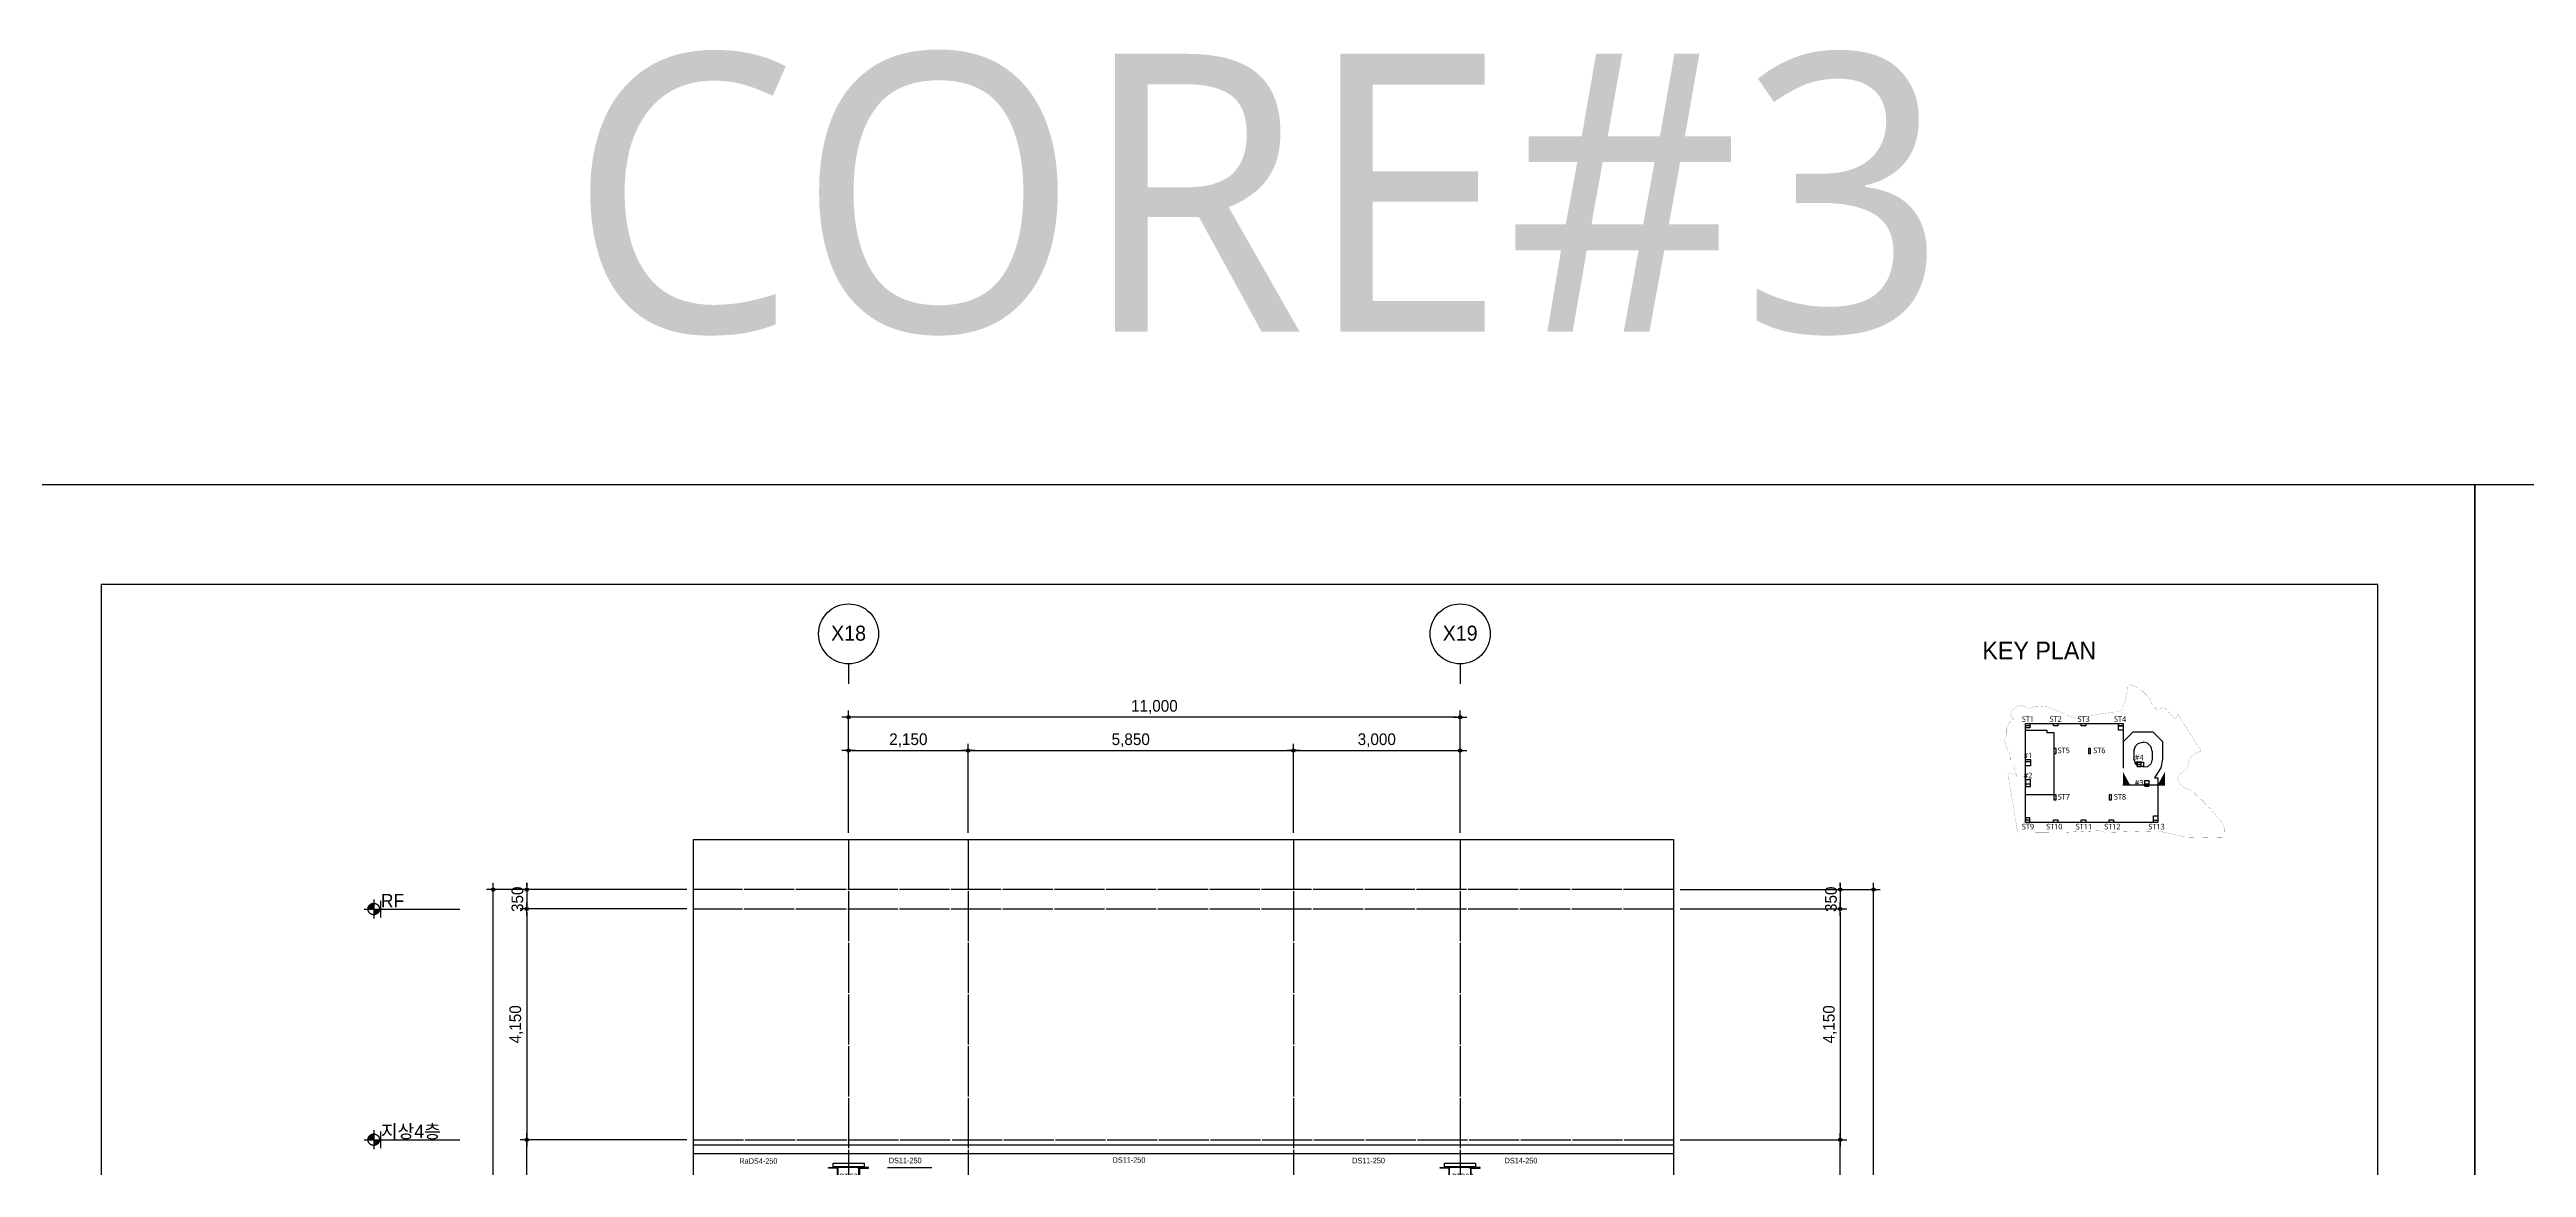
# Model space of a CAD drawing. Header units: millimetres. Extents: x 11948722 to 13111668, y -10771712 to -10232988.
# Drawn here: x 12405439 to 12449989, y -10536448 to -10516336 of the extents above; entities that cross this region are included whole.
import ezdxf
from ezdxf.enums import TextEntityAlignment as Align

# ---------------------------------------------------------------- set-up
doc = ezdxf.new("R2010")
doc.units = ezdxf.units.MM
doc.header["$LTSCALE"] = 150
doc.header["$MEASUREMENT"] = 0
for name, pattern in [('CEN', [6.2, 6, -0.1, 0, -0.1]), ('X_PLAN_1F$0$CEN', [62, 60, -1, 0, -1]), ('Xref-계단단면도$0$CEN', [62, 60, -1, 0, -1]), ('Xref-계단단면도$0$PHANTOM', [2.5, 1.25, -0.25, 0.25, -0.25, 0.25, -0.25])]:
    doc.linetypes.add(name, pattern=pattern)
doc.layers.get('0').update_dxf_attribs({"linetype": 'CONTINUOUS'})
doc.layers.get('Defpoints').update_dxf_attribs({"color": 117, "linetype": 'CONTINUOUS'})
for name, color, linetype in [('0-Besto', 1, 'CONTINUOUS'), ('A-CON', 2, 'CONTINUOUS'), ('A-FIN-4', 9, 'CONTINUOUS'), ('A-중심선', 10, 'CEN'), ('CON-C', 2, 'CONTINUOUS'), ('DIM', 7, 'CONTINUOUS'), ('X_PLAN_1F$0$A-중심선', 1, 'X_PLAN_1F$0$CEN'), ('Xref-계단단면도$0$3 dim0', 7, 'CONTINUOUS'), ('Xref-계단단면도$0$A-TXT-3.0', 3, 'CONTINUOUS'), ('Xref-계단단면도$0$SYM', 7, 'CONTINUOUS'), ('Xref-계단단면도$0$SYM-1', 7, 'CONTINUOUS'), ('Xref-계단단면도$0$SYM-2', 7, 'CONTINUOUS'), ('Xref-계단단면도$0$TE1', 3, 'CONTINUOUS'), ('Xref-계단단면도$0$TEX', 3, 'CONTINUOUS'), ('Xref-계단단면도$0$WALL', 2, 'CONTINUOUS'), ('Xref-계단단면도$0$사업부지', 6, 'CONTINUOUS')]:
    doc.layers.add(name, color=color, linetype=linetype)
doc.styles.add('Xref-계단단면도$0$나눔고딕 Se', font='')
doc.styles.add('Xref-계단단면도$0$돋움', font='')
doc.styles.add('나눔고딕 Se', font='NanumGothic.ttf')
doc.styles.get('Xref-계단단면도$0$나눔고딕 Se').set_extended_font_data('Dotum')
doc.styles.get('Xref-계단단면도$0$돋움').set_extended_font_data('Dotum')
doc.dimstyles.new('Xref-계단단면도$0$A1-100', dxfattribs={"dimtxt": 3, "dimasz": 1, "dimexe": 2, "dimexo": 2, "dimgap": 1, "dimtad": 1, "dimdec": 0, "dimzin": 12, "dimdsep": 46, "dimlunit": 6, "dimtxsty": 'Xref-계단단면도$0$나눔고딕 Se', "dimblk1": 'Xref-계단단면도$0$DIMDOT', "dimblk2": 'Xref-계단단면도$0$DIMDOT', "dimsah": 1, "dimcen": -1, "dimdle": 2, "dimclrd": 256, "dimclre": 256, "dimclrt": 3, "dimadec": 0, "dimazin": 0, "dimtfac": 1, "dimtdec": 0, "dimtix": 1, "dimtmove": 2, "dimatfit": 3, "dimldrblk": 'Xref-계단단면도$0$DIMDOT', "dimfxl": 1, "dimtvp": 1, "dimtolj": 1, "dimtzin": 12, "dimlwd": -1, "dimlwe": -1, "dimarcsym": 0})

# ---------------------------------------------------------------- blocks, each defined once
blk = doc.blocks.new('Xref-계단단면도$0$DIMDOT')
at = {"color": 0}
blk.add_line((-2, 0), (2, 0), dxfattribs=at)
for radius in [0.5, 0.25]:
    blk.add_circle((0, 0), radius, dxfattribs=at)
blk = doc.blocks.new('*D389')
at = {"layer": 'Defpoints', "color": 0, "ltscale": 1200}
for p in [(12413421, -10531448), (12417021, -10531448), (12417021, -10565948)]:
    blk.add_point(p, dxfattribs=at)
at = {"layer": 'Xref-계단단면도$0$3 dim0'}
for p, q in [((12416901, -10531448), (12413301, -10531448)), ((12413421, -10565888), (12413421, -10531508)), ((12416901, -10565948), (12413301, -10565948))]:
    blk.add_line(p, q, dxfattribs=at)
at = {"layer": 'Xref-계단단면도$0$3 dim0', "ltscale": 1200, "xscale": 60, "yscale": 60, "zscale": 60}
for p, rotation in [((12413421, -10531448), 90), ((12413421, -10565948), 270)]:
    blk.add_blockref('Xref-계단단면도$0$DIMDOT', p, dxfattribs=dict(at, rotation=rotation))
at = {"layer": 'Xref-계단단면도$0$3 dim0', "color": 3, "ltscale": 1200, "insert": (12413235, -10548698), "char_height": 210, "attachment_point": 5, "rotation": 90, "style": 'Xref-계단단면도$0$나눔고딕 Se'}
blk.add_mtext('\\A1;34,500', dxfattribs=at)
blk = doc.blocks.new('*D391')
at = {"layer": 'Defpoints', "color": 0, "ltscale": 1200}
for p in [(12417021, -10531798), (12414021, -10535948), (12417021, -10535948)]:
    blk.add_point(p, dxfattribs=at)
at = {"layer": 'Xref-계단단면도$0$3 dim0'}
for p, q in [((12416901, -10531798), (12413901, -10531798)), ((12414021, -10531858), (12414021, -10535888)), ((12416901, -10535948), (12413901, -10535948))]:
    blk.add_line(p, q, dxfattribs=at)
at = {"layer": 'Xref-계단단면도$0$3 dim0', "ltscale": 1200, "xscale": 60, "yscale": 60, "zscale": 60}
for p, rotation in [((12414021, -10531798), 90), ((12414021, -10535948), 270)]:
    blk.add_blockref('Xref-계단단면도$0$DIMDOT', p, dxfattribs=dict(at, rotation=rotation))
at = {"layer": 'Xref-계단단면도$0$3 dim0', "color": 3, "ltscale": 1200, "insert": (12413835, -10533873), "char_height": 210, "attachment_point": 5, "rotation": 90, "style": 'Xref-계단단면도$0$나눔고딕 Se'}
blk.add_mtext('\\A1;4,150', dxfattribs=at)
blk = doc.blocks.new('*D392')
at = {"layer": 'Defpoints', "color": 0, "ltscale": 1200}
for p in [(12414021, -10535948), (12417021, -10535948), (12417021, -10545948)]:
    blk.add_point(p, dxfattribs=at)
at = {"layer": 'Xref-계단단면도$0$3 dim0'}
for p, q in [((12416901, -10535948), (12413901, -10535948)), ((12414021, -10545888), (12414021, -10536008)), ((12416901, -10545948), (12413901, -10545948))]:
    blk.add_line(p, q, dxfattribs=at)
at = {"layer": 'Xref-계단단면도$0$3 dim0', "ltscale": 1200, "xscale": 60, "yscale": 60, "zscale": 60}
for p, rotation in [((12414021, -10535948), 90), ((12414021, -10545948), 270)]:
    blk.add_blockref('Xref-계단단면도$0$DIMDOT', p, dxfattribs=dict(at, rotation=rotation))
at = {"layer": 'Xref-계단단면도$0$3 dim0', "color": 3, "ltscale": 1200, "insert": (12413835, -10540948), "char_height": 210, "attachment_point": 5, "rotation": 90, "style": 'Xref-계단단면도$0$나눔고딕 Se'}
blk.add_mtext('\\A1;10,000', dxfattribs=at)
blk = doc.blocks.new('*D395')
at = {"layer": 'Defpoints', "color": 0, "ltscale": 1200}
for p in [(12434646, -10531798), (12434646, -10535948), (12437646, -10535948)]:
    blk.add_point(p, dxfattribs=at)
at = {"layer": 'Xref-계단단면도$0$3 dim0'}
for p, q in [((12434766, -10531798), (12437766, -10531798)), ((12437646, -10531858), (12437646, -10535888)), ((12434766, -10535948), (12437766, -10535948))]:
    blk.add_line(p, q, dxfattribs=at)
at = {"layer": 'Xref-계단단면도$0$3 dim0', "ltscale": 1200, "xscale": 60, "yscale": 60, "zscale": 60}
for p, rotation in [((12437646, -10531798), 90), ((12437646, -10535948), 270)]:
    blk.add_blockref('Xref-계단단면도$0$DIMDOT', p, dxfattribs=dict(at, rotation=rotation))
at = {"layer": 'Xref-계단단면도$0$3 dim0', "color": 3, "ltscale": 1200, "insert": (12437461, -10533873), "char_height": 210, "attachment_point": 5, "rotation": 90, "style": 'Xref-계단단면도$0$나눔고딕 Se'}
blk.add_mtext('\\A1;4,150', dxfattribs=at)
blk = doc.blocks.new('*D393')
at = {"layer": 'Defpoints', "color": 0, "ltscale": 1200}
for p in [(12419811, -10528348), (12419811, -10530548), (12430811, -10530548)]:
    blk.add_point(p, dxfattribs=at)
at = {"layer": 'Xref-계단단면도$0$3 dim0'}
for p, q in [((12419811, -10530428), (12419811, -10528228)), ((12430751, -10528348), (12419871, -10528348)), ((12430811, -10530428), (12430811, -10528228))]:
    blk.add_line(p, q, dxfattribs=at)
at = {"layer": 'Xref-계단단면도$0$3 dim0', "ltscale": 1200, "xscale": 60, "yscale": 60, "zscale": 60, "rotation": 180}
blk.add_blockref('Xref-계단단면도$0$DIMDOT', (12419811, -10528348), dxfattribs=at)
at = {"layer": 'Xref-계단단면도$0$3 dim0', "ltscale": 1200, "xscale": 60, "yscale": 60, "zscale": 60}
blk.add_blockref('Xref-계단단면도$0$DIMDOT', (12430811, -10528348), dxfattribs=at)
at = {"layer": 'Xref-계단단면도$0$3 dim0', "color": 3, "ltscale": 1200, "insert": (12425311, -10528163), "char_height": 210, "attachment_point": 5, "style": 'Xref-계단단면도$0$나눔고딕 Se'}
blk.add_mtext('\\A1;11,000', dxfattribs=at)
blk = doc.blocks.new('*D394')
at = {"layer": 'Defpoints', "color": 0, "ltscale": 1200}
for p in [(12434646, -10531448), (12438246, -10531448), (12434646, -10565948)]:
    blk.add_point(p, dxfattribs=at)
at = {"layer": 'Xref-계단단면도$0$3 dim0'}
for p, q in [((12434766, -10531448), (12438366, -10531448)), ((12438246, -10565888), (12438246, -10531508)), ((12434766, -10565948), (12438366, -10565948))]:
    blk.add_line(p, q, dxfattribs=at)
at = {"layer": 'Xref-계단단면도$0$3 dim0', "ltscale": 1200, "xscale": 60, "yscale": 60, "zscale": 60}
for p, rotation in [((12438246, -10531448), 90), ((12438246, -10565948), 270)]:
    blk.add_blockref('Xref-계단단면도$0$DIMDOT', p, dxfattribs=dict(at, rotation=rotation))
at = {"layer": 'Xref-계단단면도$0$3 dim0', "color": 3, "ltscale": 1200, "insert": (12438061, -10548698), "char_height": 210, "attachment_point": 5, "rotation": 90, "style": 'Xref-계단단면도$0$나눔고딕 Se'}
blk.add_mtext('\\A1;34,500', dxfattribs=at)
blk = doc.blocks.new('*D396')
at = {"layer": 'Defpoints', "color": 0, "ltscale": 1200}
for p in [(12434646, -10535948), (12437646, -10535948), (12434646, -10545948)]:
    blk.add_point(p, dxfattribs=at)
at = {"layer": 'Xref-계단단면도$0$3 dim0'}
for p, q in [((12434766, -10535948), (12437766, -10535948)), ((12437646, -10545888), (12437646, -10536008)), ((12434766, -10545948), (12437766, -10545948))]:
    blk.add_line(p, q, dxfattribs=at)
at = {"layer": 'Xref-계단단면도$0$3 dim0', "ltscale": 1200, "xscale": 60, "yscale": 60, "zscale": 60}
for p, rotation in [((12437646, -10535948), 90), ((12437646, -10545948), 270)]:
    blk.add_blockref('Xref-계단단면도$0$DIMDOT', p, dxfattribs=dict(at, rotation=rotation))
at = {"layer": 'Xref-계단단면도$0$3 dim0', "color": 3, "ltscale": 1200, "insert": (12437461, -10540948), "char_height": 210, "attachment_point": 5, "rotation": 90, "style": 'Xref-계단단면도$0$나눔고딕 Se'}
blk.add_mtext('\\A1;10,000', dxfattribs=at)
blk = doc.blocks.new('*D364')
at = {"layer": 'Defpoints', "color": 0, "ltscale": 1200}
for p in [(12421961, -10528948), (12419811, -10530548), (12421961, -10530548)]:
    blk.add_point(p, dxfattribs=at)
at = {"layer": 'Xref-계단단면도$0$3 dim0'}
for p, q in [((12419811, -10530428), (12419811, -10528828)), ((12421961, -10530428), (12421961, -10528828)), ((12419871, -10528948), (12421901, -10528948))]:
    blk.add_line(p, q, dxfattribs=at)
at = {"layer": 'Xref-계단단면도$0$3 dim0', "ltscale": 1200, "xscale": 60, "yscale": 60, "zscale": 60, "rotation": 180}
blk.add_blockref('Xref-계단단면도$0$DIMDOT', (12419811, -10528948), dxfattribs=at)
at = {"layer": 'Xref-계단단면도$0$3 dim0', "ltscale": 1200, "xscale": 60, "yscale": 60, "zscale": 60}
blk.add_blockref('Xref-계단단면도$0$DIMDOT', (12421961, -10528948), dxfattribs=at)
at = {"layer": 'Xref-계단단면도$0$3 dim0', "color": 3, "ltscale": 1200, "insert": (12420886, -10528763), "char_height": 210, "attachment_point": 5, "style": 'Xref-계단단면도$0$나눔고딕 Se'}
blk.add_mtext('\\A1;2,150', dxfattribs=at)
blk = doc.blocks.new('*D365')
at = {"layer": 'Defpoints', "color": 0, "ltscale": 1200}
for p in [(12427811, -10528948), (12421961, -10530548), (12427811, -10530548)]:
    blk.add_point(p, dxfattribs=at)
at = {"layer": 'Xref-계단단면도$0$3 dim0'}
for p, q in [((12421961, -10530428), (12421961, -10528828)), ((12427811, -10530428), (12427811, -10528828)), ((12422021, -10528948), (12427751, -10528948))]:
    blk.add_line(p, q, dxfattribs=at)
at = {"layer": 'Xref-계단단면도$0$3 dim0', "ltscale": 1200, "xscale": 60, "yscale": 60, "zscale": 60, "rotation": 180}
blk.add_blockref('Xref-계단단면도$0$DIMDOT', (12421961, -10528948), dxfattribs=at)
at = {"layer": 'Xref-계단단면도$0$3 dim0', "ltscale": 1200, "xscale": 60, "yscale": 60, "zscale": 60}
blk.add_blockref('Xref-계단단면도$0$DIMDOT', (12427811, -10528948), dxfattribs=at)
at = {"layer": 'Xref-계단단면도$0$3 dim0', "color": 3, "ltscale": 1200, "insert": (12424886, -10528763), "char_height": 210, "attachment_point": 5, "style": 'Xref-계단단면도$0$나눔고딕 Se'}
blk.add_mtext('\\A1;5,850', dxfattribs=at)
blk = doc.blocks.new('*D366')
at = {"layer": 'Defpoints', "color": 0, "ltscale": 1200}
for p in [(12417021, -10531448), (12414021, -10531798), (12417021, -10531798)]:
    blk.add_point(p, dxfattribs=at)
at = {"layer": 'Xref-계단단면도$0$3 dim0'}
for p, q in [((12416901, -10531448), (12413901, -10531448)), ((12414021, -10531388), (12414021, -10531328)), ((12414021, -10531448), (12414021, -10531798)), ((12416901, -10531798), (12413901, -10531798)), ((12414021, -10531858), (12414021, -10531918))]:
    blk.add_line(p, q, dxfattribs=at)
at = {"layer": 'Xref-계단단면도$0$3 dim0', "ltscale": 1200, "xscale": 60, "yscale": 60, "zscale": 60}
for p, rotation in [((12414021, -10531448), 270), ((12414021, -10531798), 90)]:
    blk.add_blockref('Xref-계단단면도$0$DIMDOT', p, dxfattribs=dict(at, rotation=rotation))
at = {"layer": 'Xref-계단단면도$0$3 dim0', "color": 3, "ltscale": 1200, "insert": (12413855, -10531623), "char_height": 210, "attachment_point": 5, "rotation": 90, "style": 'Xref-계단단면도$0$나눔고딕 Se'}
blk.add_mtext('\\A1;350', dxfattribs=at)
blk = doc.blocks.new('*D369')
at = {"layer": 'Defpoints', "color": 0, "ltscale": 1200}
for p in [(12434646, -10531448), (12434646, -10531798), (12437646, -10531798)]:
    blk.add_point(p, dxfattribs=at)
at = {"layer": 'Xref-계단단면도$0$3 dim0'}
for p, q in [((12434766, -10531448), (12437766, -10531448)), ((12437646, -10531388), (12437646, -10531328)), ((12437646, -10531448), (12437646, -10531798)), ((12434766, -10531798), (12437766, -10531798)), ((12437646, -10531858), (12437646, -10531918))]:
    blk.add_line(p, q, dxfattribs=at)
at = {"layer": 'Xref-계단단면도$0$3 dim0', "ltscale": 1200, "xscale": 60, "yscale": 60, "zscale": 60}
for p, rotation in [((12437646, -10531448), 270), ((12437646, -10531798), 90)]:
    blk.add_blockref('Xref-계단단면도$0$DIMDOT', p, dxfattribs=dict(at, rotation=rotation))
at = {"layer": 'Xref-계단단면도$0$3 dim0', "color": 3, "ltscale": 1200, "insert": (12437481, -10531623), "char_height": 210, "attachment_point": 5, "rotation": 90, "style": 'Xref-계단단면도$0$나눔고딕 Se'}
blk.add_mtext('\\A1;350', dxfattribs=at)
blk = doc.blocks.new('zw$E319')
at = {"layer": 'Xref-계단단면도$0$TEX', "linetype": 'ByBlock'}
blk.add_line((237, 0), (-518, 0), dxfattribs=at)
for points in [[(-518, 0), (-518, 243), (-386, 0)], [(237, 0), (237, 243), (105, 0)]]:
    blk.add_solid(points, dxfattribs=at)
blk = doc.blocks.new('*D399')
at = {"layer": 'Defpoints', "color": 0, "ltscale": 1200}
for p in [(12430811, -10528948), (12427811, -10530548), (12430811, -10530548)]:
    blk.add_point(p, dxfattribs=at)
at = {"layer": 'Xref-계단단면도$0$3 dim0'}
for p, q in [((12427811, -10530428), (12427811, -10528828)), ((12430811, -10530428), (12430811, -10528828)), ((12427871, -10528948), (12430751, -10528948))]:
    blk.add_line(p, q, dxfattribs=at)
at = {"layer": 'Xref-계단단면도$0$3 dim0', "ltscale": 1200, "xscale": 60, "yscale": 60, "zscale": 60, "rotation": 180}
blk.add_blockref('Xref-계단단면도$0$DIMDOT', (12427811, -10528948), dxfattribs=at)
at = {"layer": 'Xref-계단단면도$0$3 dim0', "ltscale": 1200, "xscale": 60, "yscale": 60, "zscale": 60}
blk.add_blockref('Xref-계단단면도$0$DIMDOT', (12430811, -10528948), dxfattribs=at)
at = {"layer": 'Xref-계단단면도$0$3 dim0', "color": 3, "ltscale": 1200, "insert": (12429311, -10528763), "char_height": 210, "attachment_point": 5, "style": 'Xref-계단단면도$0$나눔고딕 Se'}
blk.add_mtext('\\A1;3,000', dxfattribs=at)
blk = doc.blocks.new('A$C70812429')
at = {"layer": 'Xref-계단단면도$0$WALL', "color": 7}
for p, q in [((289377, -159419), (291069, -153102)), ((291069, -153102), (291569, -152236)), ((291569, -152236), (296194, -147612)), ((296194, -147612), (297060, -147112)), ((297060, -147112), (303377, -145419)), ((303377, -145419), (304377, -145419)), ((310694, -147112), (304377, -145419)), ((310694, -147112), (311560, -147612)), ((316184, -152236), (311560, -147612)), ((316184, -152236), (316684, -153102)), ((318377, -159419), (316684, -153102)), ((289377, -159419), (289377, -171419)), ((289377, -172419), (289377, -171419)), ((289377, -172419), (291091, -178724)), ((291591, -179590), (291091, -178724)), ((291591, -179590), (292103, -180099)), ((292700, -177089), (292700, -179851)), ((294457, -177089), (292700, -177089)), ((304357, -183889), (304357, -185119)), ((310672, -184689), (304377, -185119)), ((311538, -184189), (310672, -184689)), ((316162, -179590), (311538, -184189)), ((316662, -178724), (316162, -179590)), ((318377, -172419), (316662, -178724)), ((318377, -159419), (318377, -160419)), ((318377, -160419), (318377, -171419)), ((318377, -171419), (318377, -172419))]:
    blk.add_line(p, q, dxfattribs=at)
for points in [[(124627, -122919), (117477, -122919), (117477, -115719), (124627, -115719)], [(124627, -119519), (117477, -119519), (117477, -115719), (124627, -115719)], [(168977, -119669), (162077, -119669), (162077, -115719), (168977, -115719)], [(212977, -119669), (206077, -119669), (206077, -115719), (212977, -115719)], [(272277, -119669), (265127, -119669), (265127, -115719), (272277, -115719)], [(162477, -228719), (117477, -228719), (117477, -126519), (151477, -126519), (151477, -130019), (162477, -130069)], [(162477, -155200), (162477, -163200), (166127, -163200), (166127, -155200)], [(217224, -155200), (217224, -163200), (220874, -163200), (220874, -155200)], [(265127, -119669), (272277, -119669), (272277, -126419), (265127, -126419)], [(125477, -183119), (117477, -183119), (117477, -172719), (125477, -172719)], [(125477, -176369), (117477, -176369), (117477, -172719), (125477, -172719)], [(304377, -183889), (294477, -183889), (294477, -177089), (304377, -177089)], [(300827, -177089), (294477, -177089), (294477, -183889), (300827, -183889)], [(300827, -180639), (294477, -180639), (294477, -183889), (300827, -183889)], [(125477, -205119), (117477, -205119), (117477, -215519), (125477, -215519)], [(125477, -211869), (117477, -211869), (117477, -215519), (125477, -215519)], [(162477, -228719), (162477, -236719), (166127, -236719), (166127, -228719)], [(250077, -228719), (250077, -236719), (253727, -236719), (253727, -228719)], [(313027, -215319), (306877, -215319), (306877, -206019), (313027, -206019)], [(313027, -212069), (306877, -212069), (306877, -215319), (313027, -215319)], [(124627, -265219), (117477, -265219), (117477, -272519), (124627, -272519)], [(124627, -268719), (117477, -268719), (117477, -272519), (124627, -272519)], [(162077, -268569), (168977, -268569), (168977, -272519), (162077, -272519)], [(206077, -268569), (212977, -268569), (212977, -272519), (206077, -272519)], [(250077, -268569), (256977, -268569), (256977, -272519), (250077, -272519)], [(320127, -261969), (327277, -261969), (327277, -272519), (320127, -272519)], [(320127, -268719), (327277, -268719), (327277, -272519), (320127, -272519)]]:
    blk.add_lwpolyline(points, close=True, dxfattribs=at)
blk.add_lwpolyline([(327277, -272519), (117477, -272519), (117477, -115719), (272277, -115719), (272277, -186219), (273077, -186219), (273077, -144295), (288252, -129119), (319501, -129119), (334677, -144295), (334677, -172496), (331727, -185965), (321692, -201994), (327277, -201994), (327277, -272519)], dxfattribs=at)
blk.add_arc((292350, -179851), 350, 225.155035, 0, dxfattribs=at)
at = {"layer": 'Xref-계단단면도$0$사업부지', "color": 1, "linetype": 'Xref-계단단면도$0$PHANTOM', "const_width": 189, "flags": 128}
blk.add_lwpolyline([(97778, -182562), (94159, -179240), (94762, -165477), (92418, -162912), (88764, -156063), (85967, -149695), (84751, -143756), (86069, -137823), (88188, -132949), (88235, -124327), (91497, -115888), (98026, -108642), (98784, -107396), (95194, -104952), (93053, -100732), (95975, -96700), (100526, -90421), (111288, -86481), (123099, -92574), (134051, -88243), (151282, -89467), (169234, -96476), (179910, -100643), (187103, -104288), (197773, -108293), (225036, -103011), (239918, -100023), (258939, -97967), (270281, -95108), (271992, -88091), (274658, -83053), (276202, -76809), (276867, -71625), (279724, -60353), (279301, -53218), (288605, -56251), (294513, -59227), (298230, -62774), (302460, -64226), (312409, -73953), (315098, -78534), (318547, -86957), (327224, -95061), (332642, -91564), (336541, -89047), (346711, -100125), (352007, -106284), (353979, -108578), (359555, -101928), (374892, -126588), (390086, -150565), (395380, -159014), (387488, -162906), (379505, -168671), (376096, -176979), (375041, -183641), (373297, -186875), (361715, -196579), (358701, -203210), (360939, -209038), (365022, -214834), (370252, -218059), (380720, -221942), (396324, -236773), (400613, -240850), (407234, -248027), (414278, -255665), (429731, -273646), (433256, -283950), (432893, -297063), (371368, -295615), (327193, -285905), (308632, -286424), (243708, -288288), (234006, -285635), (179591, -288111), (105280, -288771), (91225, -203609), (91599, -199622), (89663, -195448), (94651, -194696), (94653, -194696), (94653, -194696), (94655, -194696), (100506, -196721), (103538, -199201), (98880, -181445), (97778, -182562), (94159, -179240)], close=True, dxfattribs=at)
at = {"layer": 'Defpoints', "style": '나눔고딕 Se'}
for s, p in [('ST1', (121603, -113213)), ('ST2', (165552, -113213)), ('ST3', (209789, -113213)), ('ST4', (267472, -113213)), ('ST5', (178387, -162807)), ('ST6', (234705, -162807)), ('#1', (121603, -170655)), ('#2', (121603, -202516)), ('#4', (297539, -174248)), ('ST7', (178387, -236297)), ('ST8', (267286, -236297)), ('#3', (297539, -214144)), ('ST9', (121603, -283507)), ('ST10', (163364, -283507)), ('ST11', (210218, -283507)), ('ST12', (255180, -283507)), ('ST13', (325089, -283507))]:
    blk.add_text(s, height=8800.7, dxfattribs=at).set_placement(p, align=Align.CENTER)
blk = doc.blocks.new('A$C652F490E')
at = {"layer": '0-Besto', "color": 2}
for p, q in [((-359, -10), (-359, 0)), ((-190, -890), (-190, 0)), ((190, -890), (190, 0)), ((359, -10), (359, 0)), ((-200, -10), (-359, -10)), ((-200, -900), (-200, -10)), ((200, -900), (200, -10)), ((200, -10), (359, -10)), ((-190, -890), (190, -890)), ((-200, -900), (200, -900))]:
    blk.add_line(p, q, dxfattribs=at)
at = {"layer": '0-Besto'}
for p, q in [((-359, 0), (-188, 0)), ((-159, 0), (-279, 0)), ((159, 0), (279, 0)), ((359, 0), (188, 0))]:
    blk.add_line(p, q, dxfattribs=at)
at = {"layer": 'DIM', "color": 2}
for p, q in [((-279, 0), (-279, 80)), ((-279, 80), (279, 80)), ((279, 10), (-279, 10)), ((279, 0), (-279, 0)), ((279, 80), (279, 0))]:
    blk.add_line(p, q, dxfattribs=at)
at = {"layer": 'Defpoints', "style": '나눔고딕 Se'}
for s, height, p in [('BT-900x400x10', 50, (287, -326)), ('BTB22', 100, (242, -162))]:
    blk.add_text(s, height=height, dxfattribs=at).set_placement(p, align=Align.MIDDLE_RIGHT)
blk = doc.blocks.new('A$C62D91658')
at = {"layer": '0-Besto', "color": 2}
for p, q in [((-359, -25), (-359, -10)), ((-200, -25), (-359, -25)), ((-200, -1410), (-200, -25)), ((-185, -1395), (-185, -10)), ((185, -1395), (185, -10)), ((200, -1410), (200, -25)), ((200, -25), (359, -25)), ((359, -25), (359, -10)), ((-200, -1410), (200, -1410)), ((-185, -1395), (185, -1395))]:
    blk.add_line(p, q, dxfattribs=at)
at = {"layer": '0-Besto'}
for p, q in [((-359, -10), (-188, -10)), ((-159, -10), (-279, -10)), ((159, -10), (279, -10)), ((359, -10), (188, -10))]:
    blk.add_line(p, q, dxfattribs=at)
at = {"layer": 'DIM', "color": 2}
for p, q in [((-279, -10), (-279, 70)), ((-279, 70), (279, 70)), ((279, 0), (-279, 0)), ((279, 70), (279, -10)), ((279, -10), (-279, -10))]:
    blk.add_line(p, q, dxfattribs=at)
at = {"layer": 'Defpoints', "style": '나눔고딕 Se'}
for s, height, p in [('BH-1100x400x15', 50, (287, -335)), ('BTG21', 100, (242, -171))]:
    blk.add_text(s, height=height, dxfattribs=at).set_placement(p, align=Align.MIDDLE_RIGHT)

msp = doc.modelspace()

# ---------------------------------------------------------------- hatches: boundary and pattern name
at = {"layer": 'Xref-계단단면도$0$SYM', "linetype": 'Xref-계단단면도$0$CEN'}
h = msp.add_hatch(color=7, dxfattribs=at)
h.paths.add_polyline_path([(12411373.9, -10531798.2), (12411270.7, -10531798.2), (12411270.7, -10531901.4, 0.4142136)])
h.paths.add_polyline_path([(12411270.7, -10531694.9, 0.4142136), (12411167.5, -10531798.2), (12411270.7, -10531798.2)])
h = msp.add_hatch(color=7, dxfattribs=at)
h.paths.add_polyline_path([(12411373.9, -10535948.2), (12411270.7, -10535948.2), (12411270.7, -10536051.4, 0.4142136)])
h.paths.add_polyline_path([(12411270.7, -10535844.9, 0.4142136), (12411167.5, -10535948.2), (12411270.7, -10535948.2)])

# ---------------------------------------------------------------- linework, layer by layer
at = {"layer": 'A-FIN-4'}
msp.add_line((12434646.5, -10536048.2), (12417020.5, -10536048.2), dxfattribs=at)
at = {"layer": 'A-중심선'}
for p, q in [((12419810.5, -10530548.2), (12419810.5, -10579256.2)), ((12421960.5, -10530548.2), (12421960.5, -10579256.2)), ((12427810.5, -10530548.2), (12427810.5, -10579256.2)), ((12430810.5, -10530548.2), (12430810.5, -10579256.2)), ((12434646.5, -10531448.2), (12417020.5, -10531448.2)), ((12434646.5, -10531798.2), (12417020.5, -10531798.2)), ((12417020.5, -10535948.2), (12434646.5, -10535948.2))]:
    msp.add_line(p, q, dxfattribs=at)
at = {"layer": 'CON-C', "ltscale": 1200}
msp.add_line((12417020.5, -10536198.2), (12434646.5, -10536198.2), dxfattribs=at)
at = {"layer": 'Defpoints'}
for p, q in [((12411398.6, -10531948.2), (12411398.6, -10531648.2)), ((12411398.6, -10536098.2), (12411398.6, -10535798.2)), ((12411398.6, -10536098.2), (12411398.6, -10535798.2))]:
    msp.add_line(p, q, dxfattribs=at)
at = {"layer": 'Defpoints', "ltscale": 1200}
for points in [[(12404512.7, -10524159.4), (12449062.7, -10524159.4), (12449062.7, -10587159.4), (12404512.7, -10587159.4)], [(12449062.7, -10524159.4), (12493612.7, -10524159.4), (12493612.7, -10587159.4), (12449062.7, -10587159.4)], [(12406365.7, -10580484.4), (12447315.7, -10580484.4), (12447315.7, -10525959.4), (12406365.7, -10525959.4)], [(12417020.5, -10530548.2), (12434646.5, -10530548.2), (12434646.5, -10579629.2), (12417020.5, -10579629.2)]]:
    msp.add_lwpolyline(points, close=True, dxfattribs=at)
at = {"layer": 'Defpoints', "flags": 128}
msp.add_lwpolyline([(12420510.5, -10536448.2), (12421310.5, -10536448.2)], dxfattribs=at)
at = {"layer": 'Xref-계단단면도$0$SYM', "color": 7, "linetype": 'Xref-계단단면도$0$CEN'}
for p, q in [((12411098.6, -10531798.2), (12411442.7, -10531798.2)), ((12411270.7, -10531626.1), (12411270.7, -10531970.2)), ((12411098.6, -10535948.2), (12411442.7, -10535948.2)), ((12411270.7, -10535776.1), (12411270.7, -10536120.2))]:
    msp.add_line(p, q, dxfattribs=at)
for centre in [(12411270.7, -10531798.2), (12411270.7, -10535948.2)]:
    msp.add_circle(centre, 103.2, dxfattribs=at)
at = {"layer": 'Xref-계단단면도$0$SYM-1', "color": 7}
for p, q in [((12411098.6, -10531798.2), (12412820.5, -10531798.2)), ((12411098.6, -10535948.2), (12412820.5, -10535948.2))]:
    msp.add_line(p, q, dxfattribs=at)
at = {"layer": 'Xref-계단단면도$0$SYM-2'}
for p, q in [((12419810.5, -10527388.2), (12419810.5, -10527748.2)), ((12430810.5, -10527388.2), (12430810.5, -10527748.2))]:
    msp.add_line(p, q, dxfattribs=at)
for centre in [(12419810.5, -10526848.2), (12430810.5, -10526848.2)]:
    msp.add_circle(centre, 540, dxfattribs=at)
at = {"layer": 'Xref-계단단면도$0$사업부지', "color": 1, "linetype": 'Xref-계단단면도$0$PHANTOM', "const_width": 2.14, "flags": 128}
msp.add_lwpolyline([(12440752.3, -10529218.9), (12440711.1, -10529181.1), (12440718, -10529024.8), (12440691.4, -10528995.6), (12440649.8, -10528917.8), (12440618.1, -10528845.4), (12440604.2, -10528777.9), (12440619.2, -10528710.5), (12440643.3, -10528655.1), (12440643.8, -10528557.2), (12440680.9, -10528461.3), (12440755.1, -10528379), (12440763.7, -10528364.8), (12440722.9, -10528337), (12440698.6, -10528289.1), (12440731.8, -10528243.3), (12440783.5, -10528171.9), (12440905.8, -10528127.1), (12441040, -10528196.4), (12441164.4, -10528147.2), (12441360.2, -10528161.1), (12441564.2, -10528240.7), (12441685.5, -10528288.1), (12441767.3, -10528329.5), (12441888.5, -10528375), (12442198.3, -10528315), (12442367.4, -10528281), (12442583.5, -10528257.7), (12442712.4, -10528225.2), (12442731.8, -10528145.4), (12442762.1, -10528088.2), (12442779.7, -10528017.2), (12442787.2, -10527958.3), (12442819.7, -10527830.3), (12442814.9, -10527749.2), (12442920.6, -10527783.7), (12442987.7, -10527817.5), (12443030, -10527857.8), (12443078, -10527874.3), (12443191.1, -10527984.8), (12443221.6, -10528036.8), (12443260.8, -10528132.6), (12443359.4, -10528224.6), (12443421, -10528184.9), (12443465.3, -10528156.3), (12443580.8, -10528282.2), (12443641, -10528352.2), (12443663.4, -10528378.2), (12443726.8, -10528302.7), (12443901.1, -10528582.9), (12444073.7, -10528855.3), (12444133.9, -10528951.3), (12444044.2, -10528995.5), (12443953.5, -10529061.1), (12443914.7, -10529155.5), (12443902.8, -10529231.2), (12443882.9, -10529267.9), (12443751.3, -10529378.2), (12443717.1, -10529453.5), (12443742.5, -10529519.7), (12443788.9, -10529585.6), (12443848.3, -10529622.2), (12443967.3, -10529666.4), (12444144.6, -10529834.9), (12444193.3, -10529881.2), (12444268.6, -10529962.8), (12444348.6, -10530049.5), (12444524.2, -10530253.9), (12444564.2, -10530370.9), (12444560.1, -10530519.9), (12443861, -10530503.5), (12443359.1, -10530393.2), (12443148.2, -10530399.1), (12442410.4, -10530420.2), (12442300.2, -10530390.1), (12441681.9, -10530418.2), (12440837.5, -10530425.7), (12440677.8, -10529458), (12440682.1, -10529412.7), (12440660.1, -10529365.3), (12440716.7, -10529356.8), (12440716.8, -10529356.8), (12440716.8, -10529356.8), (12440716.8, -10529356.8), (12440783.3, -10529379.8), (12440817.7, -10529408), (12440764.8, -10529206.2), (12440752.3, -10529218.9), (12440711.1, -10529181.1)], close=True, dxfattribs=at)

# ---------------------------------------------------------------- block references
at = {"ltscale": 1200}
msp.add_blockref('zw$E319', (12443249.4, -10529571.9), dxfattribs=at)
at = {"layer": 'A-CON', "xscale": 0.01136278695017933, "yscale": 0.01136278695017933, "zscale": 0.01136278695017933}
msp.add_blockref('A$C70812429', (12439641.2, -10527144.5), dxfattribs=at)
at = {"layer": 'X_PLAN_1F$0$A-중심선', "ltscale": 1200}
for name, p in [('A$C62D91658', (12419810.5, -10536438.6)), ('A$C652F490E', (12430810.5, -10536448.2))]:
    msp.add_blockref(name, p, dxfattribs=at)

# ---------------------------------------------------------------- texts
at = {"layer": 'Defpoints', "style": '나눔고딕 Se'}
msp.add_text('CORE#3', height=5000, dxfattribs=at).set_placement((12427171, -10521412.7), align=Align.CENTER)
at = {"layer": 'Defpoints', "style": 'Xref-계단단면도$0$돋움'}
for s, p in [('RaDS4-250', (12417847.2, -10536331.2)), ('DS11-250', (12420534.5, -10536321.9)), ('DS11-250', (12424559.4, -10536313.7)), ('DS11-250', (12428868.8, -10536324.6)), ('DS14-250', (12431610.4, -10536324.6))]:
    msp.add_text(s, height=100, dxfattribs=at).set_placement(p, align=Align.MIDDLE_LEFT)
at = {"layer": 'Xref-계단단면도$0$A-TXT-3.0', "style": 'Xref-계단단면도$0$돋움'}
for s, p in [('RF', (12411398.6, -10531648.2)), ('지상4층', (12411398.6, -10535798.2))]:
    msp.add_text(s, height=240, dxfattribs=at).set_placement(p, align=Align.MIDDLE_LEFT)
at = {"layer": 'Xref-계단단면도$0$SYM-2', "color": 3, "style": 'Xref-계단단면도$0$돋움'}
for s, p in [('X18', (12419810.4, -10526835.7)), ('X19', (12430810.4, -10526835.7))]:
    msp.add_text(s, height=270, dxfattribs=at).set_placement(p, align=Align.MIDDLE_CENTER)
at = {"layer": 'Xref-계단단면도$0$TE1', "style": 'Xref-계단단면도$0$나눔고딕 Se'}
msp.add_text('KEY PLAN', height=320, dxfattribs=at).set_placement((12440202.9, -10527147.8), align=Align.MIDDLE_LEFT)

# ---------------------------------------------------------------- dimensions: what is measured, and where the dimension line sits
at = {"layer": 'Xref-계단단면도$0$3 dim0'}
for base, p1, p2, angle, picture, middle in [((12419810.5, -10528348.2), (12430810.5, -10530548.2), (12419810.5, -10530548.2), 180, '*D393', (12425310.5, -10528162.8)), ((12413420.5, -10531448.2), (12417020.5, -10565948.2), (12417020.5, -10531448.2), 90, '*D389', (12413235.1, -10548698.2)), ((12414020.5, -10531798.2), (12417020.5, -10531448.2), (12417020.5, -10531798.2), 90, '*D366', (12413855.4, -10531623.2)), ((12438246.5, -10531448.2), (12434646.5, -10565948.2), (12434646.5, -10531448.2), 90, '*D394', (12438061.1, -10548698.2)), ((12437646.5, -10531798.2), (12434646.5, -10531448.2), (12434646.5, -10531798.2), 90, '*D369', (12437481.3, -10531623.2)), ((12414020.5, -10535948.2), (12417020.5, -10531798.2), (12417020.5, -10535948.2), 90, '*D391', (12413835.1, -10533873.2)), ((12437646.5, -10535948.2), (12434646.5, -10531798.2), (12434646.5, -10535948.2), 90, '*D395', (12437461.1, -10533873.2)), ((12414020.5, -10535948.2), (12417020.5, -10545948.2), (12417020.5, -10535948.2), 270, '*D392', (12413835.1, -10540948.2)), ((12437646.5, -10535948.2), (12434646.5, -10545948.2), (12434646.5, -10535948.2), 270, '*D396', (12437461.1, -10540948.2))]:
    dim = msp.add_linear_dim(base=base, p1=p1, p2=p2, angle=angle, dimstyle='Xref-계단단면도$0$A1-100', override={"dimscale": 60, "dimtxt": 3.5}, dxfattribs=at)
    dim.commit()
    dim.dimension.update_dxf_attribs({"geometry": picture, "text_midpoint": middle})
for base, p1, p2, picture, middle in [((12421960.5, -10528948.2), (12419810.5, -10530548.2), (12421960.5, -10530548.2), '*D364', (12420885.5, -10528762.8)), ((12427810.5, -10528948.2), (12421960.5, -10530548.2), (12427810.5, -10530548.2), '*D365', (12424885.5, -10528762.8)), ((12430810.5, -10528948.2), (12427810.5, -10530548.2), (12430810.5, -10530548.2), '*D399', (12429310.5, -10528762.8))]:
    dim = msp.add_linear_dim(base=base, p1=p1, p2=p2, dimstyle='Xref-계단단면도$0$A1-100', override={"dimscale": 60, "dimtxt": 3.5}, dxfattribs=at)
    dim.commit()
    dim.dimension.update_dxf_attribs({"geometry": picture, "text_midpoint": middle})

doc.saveas('drawing.dxf')
